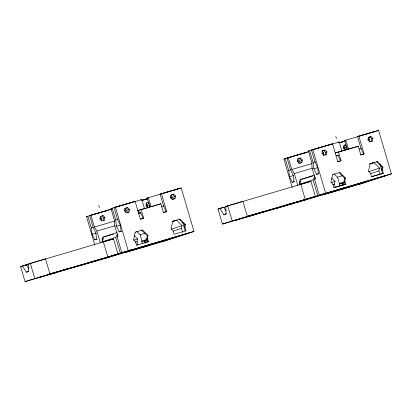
<?xml version="1.0" encoding="UTF-8"?>
<svg xmlns="http://www.w3.org/2000/svg" width="412" height="412" viewBox="0 0 412 412"><rect width="100%" height="100%" fill="white"/><g stroke="black" fill="none" stroke-linecap="round" stroke-linejoin="round"><path stroke-width="0.62" d="M100.59 216.331L100.003 218.947L101.913 220.832M100.363 219.977L100.6 218.932L99.833 218.18M101.465 220.585L101.934 218.494L100.404 216.985M103.088 215.605L101.877 216.001L103.793 217.886L103.201 220.502L104.416 220.106L105.003 217.49L103.088 215.605L100.379 216.439M125.099 208.292L124.512 210.908L126.422 212.793L128.925 212.062L129.512 209.451L127.596 207.566L124.759 208.441M125.851 212.587L126.319 210.496L124.79 208.987M127.596 207.566L126.263 208.003L128.173 209.888L127.586 212.504L128.925 212.062M135.249 232.147L133.55 239.712L135.558 241.695L136.588 245.192M138.01 245.047L137.011 241.648L137.629 238.898L134.224 235.54M146.651 202.9L146.059 205.516L147.975 207.401M146.425 206.546L146.657 205.5L145.894 204.749M147.408 207.679L147.996 205.063L146.085 203.178M149.262 207.071L149.618 205.5M142.325 243.564L141.785 241.741L141.949 241.01L140.126 234.804L136.691 231.415M146.662 238.486L147.28 235.736L141.743 230.277L142.49 230.035L148.021 235.489L147.403 238.244L148.433 241.736L147.692 241.983L146.662 238.486L147.403 238.244M171.16 194.866L170.573 197.477L172.484 199.362M170.934 198.512L171.171 197.466L170.403 196.709M171.907 199.161L172.381 197.065L170.851 195.561M173.658 194.134L172.324 194.572L174.235 196.457L173.648 199.073L174.987 198.636L175.574 196.019L173.658 194.134L170.82 195.01M172.757 221.208L171.052 228.773L173.066 230.761L174.096 234.253L185.941 230.802L184.911 227.306L185.529 224.555L179.993 219.096L172.618 221.275M182.655 232.394L181.486 228.428L182.104 225.673L176.568 220.219L172.35 221.45M179.993 219.096L179.251 219.338L184.787 224.798L184.169 227.548L184.911 227.306M298.87 163.039L299.344 160.943L297.814 159.439M297.783 158.888L299.282 158.45L301.198 160.335L300.606 162.951L301.821 162.555L302.408 159.938L300.497 158.053L297.994 158.785L297.407 161.396L299.318 163.281M323.255 155.036L323.724 152.945L321.813 151.06M322.169 150.89L323.667 150.452L325.578 152.337L324.991 154.953L326.33 154.515L326.917 151.899L325.001 150.014L322.503 150.746L321.916 153.357L323.827 155.242M332.654 174.595L330.954 182.161L332.968 184.149L333.993 187.64L345.838 184.19L344.808 180.693L345.431 177.943L339.895 172.484L332.515 174.662M335.414 187.501L334.415 184.102L335.033 181.347L331.629 177.989M343.829 148.995L344.066 147.949L343.299 147.197M344.932 149.602L345.4 147.511L343.871 146.002M346.667 149.52L347.141 147.429M339.73 186.013L339.189 184.19L339.354 183.458L337.531 177.253L334.096 173.864M333.844 187.712L345.096 184.432L344.066 180.935L344.684 178.185L339.153 172.726L339.895 172.484M369.317 141.61L369.785 139.519L368.256 138.01M368.725 137.314L369.729 137.021L371.639 138.911L371.052 141.522L372.391 141.084L372.978 138.468L371.068 136.583L368.565 137.314L367.978 139.931L369.888 141.816M370.161 163.657L368.457 171.222L370.47 173.21L371.5 176.707L383.345 173.251L382.315 169.754L382.933 167.004L377.397 161.545L370.022 163.724M379.895 174.276L378.891 170.877L379.514 168.127L373.978 162.668L369.755 163.899M377.397 161.545L376.656 161.787L382.192 167.246L381.574 169.996L382.315 169.754M102.583 240.716L102.058 238.934L102.969 237.183L117.008 232.579M99.277 260.075L120.361 253.179L115.705 237.358L117.533 233.856M131.788 250.352L166.443 239.686L121.844 252.69L117.188 236.874L117.971 235.37M300.163 183.762L299.462 181.383L300.374 179.632L314.418 175.028M296.681 202.524L317.765 195.628L313.11 179.807L314.938 176.305M384.149 175.986L319.248 195.139L314.593 179.323L315.376 177.819M121.046 231.302L120.216 225.029L117.549 219.416L114.057 207.576L135.136 201.375L140.368 219.143L143.654 218.18L141.11 209.528L160.85 203.77L163.394 212.427L166.685 211.464L161.458 193.697L181.198 187.944L193.995 231.42L165.078 240.902L25.029 281.607L20.6 266.569L26.44 264.792L28.696 268.428M318.45 173.751L317.626 167.483L314.953 161.87L311.467 150.025L332.541 143.824L337.773 161.592M135.136 201.375L114.057 207.576M332.541 143.824L311.467 150.025M143.654 218.18L143.247 218.314L140.574 212.7L138.72 213.313L137.917 210.578L141.11 209.528M166.685 211.464L166.278 211.598L163.605 205.985L160.119 194.14L161.458 193.697M117.188 236.874L117.93 236.627L114.582 225.246L114.479 220.43L110.993 208.58L112.203 208.184L115.695 220.034L116.508 226.26L119.181 231.874L121.035 231.261M226.106 210.877L223.845 207.241L218.005 209.018L222.434 224.056L362.483 183.35L391.4 173.869L378.602 130.393L358.862 136.151L364.09 153.913L360.799 154.876L358.255 146.219L338.515 151.977L341.064 160.634L340.652 160.768L337.984 155.154L336.125 155.762L338.597 155.041M364.09 153.913L363.683 154.047L361.01 148.433L357.523 136.588L358.862 136.151M314.593 179.323L315.34 179.081L311.987 167.694L311.889 162.879L308.397 151.029L309.613 150.632L313.099 162.483L313.913 168.709L316.586 174.322L318.44 173.71M104.844 258.437L109.71 256.836L104.88 258.242M302.253 200.891L307.115 199.29L302.284 200.69M89.677 215.569L111.183 209.255L89.677 215.569L93.163 227.419L95.836 233.037L96.645 239.259L94.791 239.866L92.118 234.248L91.304 228.021L87.823 216.176L86.484 216.614L94.848 245.037M140.605 199.944L141.816 199.547L144.499 208.657L137.917 210.578M144.483 208.709L149.865 207.138L147.182 198.023L148.397 197.626L151.075 206.742L160.85 203.77M176.794 189.391L178.005 188.995L147.182 198.023M181.198 187.944L160.119 194.14M100.6 218.932L101.934 218.494M103.793 217.886L105.003 217.49M126.319 210.496L125.109 210.893L124.342 210.141M128.173 209.888L129.512 209.451M287.082 158.017L308.588 151.704L287.082 158.017L290.568 169.868L293.241 175.486L294.055 181.713L292.196 182.315L289.523 176.697L288.714 170.47L285.228 158.625L283.889 159.063L292.252 187.486M338.01 142.392L339.22 141.996L341.903 151.106L335.322 153.027L338.515 151.977M347.27 149.587L344.592 140.477L345.802 140.075L348.485 149.19L342.485 150.983M146.657 205.5L147.996 205.063M171.171 197.466L172.381 197.065M174.235 196.457L175.574 196.019M374.199 131.84L375.409 131.443L344.592 140.477M378.602 130.393L357.523 136.588M299.282 158.45L300.497 158.053M323.667 150.452L325.001 150.014M369.729 137.021L371.068 136.583M299.344 160.943L298.005 161.386L297.237 160.629M301.198 160.335L302.408 159.938M322.514 153.341L323.724 152.945M325.578 152.337L326.917 151.899M344.066 147.949L345.4 147.511M369.785 139.519L368.575 139.915L367.808 139.158M371.639 138.911L372.978 138.468M358.255 146.219L348.485 149.19M102.058 238.934L103.541 238.445L101.713 241.947L115.705 237.358M22.495 265.946L26.363 272.172L28.588 271.441L28.433 263.999L45.511 258.829L49.94 273.872L25.029 281.607M172.391 221.589L176.568 220.219M299.462 181.383L300.945 180.894L299.117 184.396L313.11 179.807M219.9 208.395L223.768 214.621L225.997 213.895L225.838 206.448L242.915 201.277L247.344 216.321L222.434 224.056M140.126 234.804L144.952 233.218M133.565 240.232L137.629 238.898M147.28 235.736L148.021 235.489M369.796 164.038L373.978 162.668M171.361 229.201L182.104 225.673M184.787 224.798L185.529 224.555M135.27 242.22L137.011 241.648M141.949 241.01L147.378 239.228M173.133 231.168L181.486 228.428M337.531 177.253L342.357 175.672M141.785 241.741L147.517 239.861M330.97 182.681L335.033 181.347M344.684 178.185L345.431 177.943M185.941 230.802L185.199 231.044L182.691 222.501M368.766 171.65L379.514 168.127M382.192 167.246L382.933 167.004M121.844 252.69L193.995 231.42M125.439 252.432L149.479 245.248M332.675 184.674L334.415 184.102M344.066 180.935L344.808 180.693M144.004 247.02L171.433 238.028L188.706 232.991L161.277 241.983M339.354 183.458L344.787 181.677M370.537 173.617L378.891 170.877M339.189 184.19L344.36 182.495M345.096 184.432L345.838 184.19M371.351 176.774L383.345 173.251M322.591 194.222L320.031 195.061L324.404 193.784L303.773 200.206M322.843 194.886L346.883 187.697L363.848 182.135L317.765 195.628M329.193 192.801L332.494 191.719L328.122 192.996L343.938 187.996L329.945 192.584M341.409 189.469L368.843 180.477L391.4 173.869M358.682 184.437L386.111 175.44M106.224 210.856L107.563 210.419L86.484 216.614M303.629 153.305L304.968 152.873L283.889 159.063M26.44 264.792L24.545 265.416L29.082 264.154M113.542 238.914L103.417 241.942L107.841 256.985L117.966 253.957L113.542 238.914L28.433 263.999M221.955 207.864L223.845 207.241M310.947 181.362L300.822 184.391L305.251 199.434L315.376 196.406L310.947 181.362L225.838 206.448M262.053 212.159L247.401 216.681L294.132 203.173L291.351 204.012M280.706 207.045L295.358 202.534L289.693 204.105M52.69 273.135L49.909 273.975L67.439 268.851L64.658 269.685M93.483 261.239L90.702 262.078L108.238 256.954L105.457 257.788M262.068 212.139L264.849 211.299L247.313 216.424L305.642 199.403L288.106 204.527L289.703 204.079M41.179 276.905L38.398 277.745L55.934 272.62L53.153 273.46M81.978 265.009L79.192 265.848L96.727 260.724L93.946 261.558M238.584 219.359L235.803 220.193L253.339 215.069L250.558 215.909M279.382 207.457L276.601 208.297L278.193 207.849M110.993 208.58L141.816 199.547M308.397 151.029L339.22 141.996M141.929 200.289L147.465 198.672M339.334 142.737L344.87 141.12M141.949 200.325L147.481 198.713M339.354 142.773L344.885 141.162M141.8 200.484L147.455 198.79M339.818 142.753L344.859 141.239M146.44 203.008L148.65 202.318M346.054 144.767L344.056 145.348L343.469 147.965L345.38 149.85M343.845 145.457L345.344 145.019L346.873 146.528M172.144 199.511L174.987 198.636M323.492 155.391L326.33 154.515M369.554 141.96L372.391 141.084M101.702 220.94L104.416 220.106M147.764 207.509L149.973 206.819M299.107 163.389L301.821 162.555M345.168 149.958L347.378 149.268M115.695 220.034L118.115 219.323M138.72 213.313L140.574 212.772M358.898 149.123L361.324 148.413M138.463 213.437L140.925 212.716M161.494 206.669L163.914 205.964M313.099 162.483L315.52 161.772M90.887 215.172L94.374 227.022L114.67 221.105M288.292 157.621L291.778 169.471L312.075 163.554M91.304 228.021L93.158 227.486M288.714 170.47L290.563 169.935M94.374 227.022L96.877 231.055L115.329 225.673M291.778 169.471L294.286 173.504L312.734 168.122M337.366 161.725L341.064 160.634M116.508 226.26L120.814 225.004M140.492 219.266L143.567 218.37M163.863 212.448L166.937 211.552M313.913 168.709L317.606 167.632M337.897 161.715L340.358 160.994M360.649 155.077L363.724 154.181M92.118 234.248L96.439 232.986M289.523 176.697L293.844 175.435M119.181 231.874L121.638 231.153M316.586 174.322L318.43 173.782M102.969 237.183L113.465 234.119M300.374 179.632L312.723 176.032M94.791 239.866L97.247 239.145M292.196 182.315L294.652 181.599M135.11 232.213L142.49 230.035M26.363 272.172L28.619 271.513M223.768 214.621L226.59 213.802M136.439 245.264L148.433 241.736M120.361 253.179L126.999 251.335L106.368 257.752M145.781 245.768L146.533 245.547L142.506 246.865L160.186 241.736M49.94 273.872L115.741 254.683M143.216 246.608L130.717 250.548L135.09 249.27M247.344 216.321L313.146 197.132M218.005 209.018L227.053 206.448M20.6 266.569L28.443 264.391M147.939 202.57L149.468 204.079M379.921 164.352L382.604 173.493M335.811 136.408L336.419 138.473M343.237 182.861L343.773 184.689M343.042 184.957L342.506 183.129L341.754 183.35L342.47 185.781M327.349 192.074L327.71 193.29M312.801 149.582L325.598 193.058M294.286 173.504L297.891 185.75M227.733 205.83L232.157 220.868M145.833 240.412L146.368 242.241M145.817 243.116L145.101 240.68L144.349 240.902L144.885 242.725M129.945 249.626L130.305 250.841M115.396 207.133L128.194 250.609M98.803 205.444L99.41 207.509M96.877 231.055L100.301 242.689M30.328 263.376L34.752 278.419M146.718 245.707L152.625 243.981L146.718 245.707M54.528 272.744L49.996 274.227L97.953 260.085L54.528 272.744"/></g></svg>
